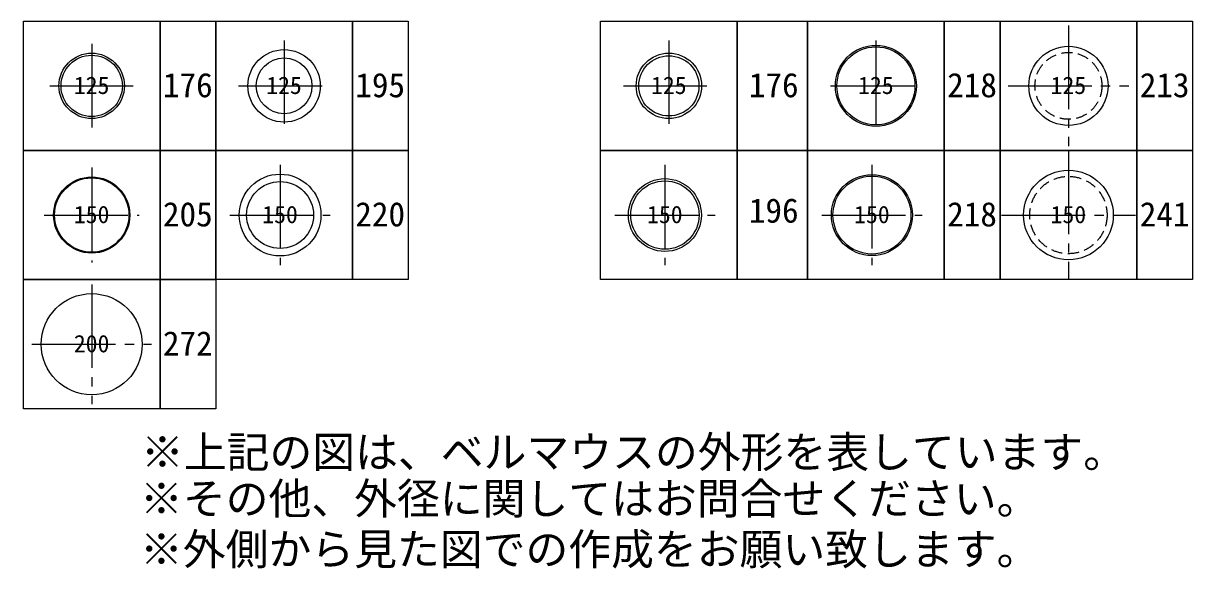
# Model space of a CAD drawing. Units: millimetres, scale not verified. Extents: x -6898 to 6898, y -3792 to 3911.
# Drawn here: x -6898 to -3753, y 440 to 1907 of the extents above; entities that cross this region are included whole.
import ezdxf
from ezdxf.enums import TextEntityAlignment as Align

# ---------------------------------------------------------------- set-up
doc = ezdxf.new("R2010")
doc.units = ezdxf.units.MM
doc.header["$LTSCALE"] = 25
doc.linetypes.add('CHAIN2', pattern=[12, 9, -1, 1, -1])
doc.linetypes.add('DASHED1', pattern=[1.8, 1.2, -0.6])
for name, color, linetype in [('0-1_0-00', 4, 'Continuous'), ('0-2_0-100枠', 4, 'Continuous'), ('0-3_0-302補助線', 7, 'Continuous'), ('0-4_0-403寸法', 4, 'CHAIN2'), ('0-5_0-504文字', 7, 'Continuous'), ('0-F_04文字', 7, 'Continuous')]:
    doc.layers.add(name, color=color, linetype=linetype)
doc.styles.add('ＭＳ ゴシック', font='')
doc.styles.get('ＭＳ ゴシック').set_extended_font_data('MS Gothic')

msp = doc.modelspace()

# ---------------------------------------------------------------- linework, layer by layer
at = {"layer": '0-1_0-00'}
for p, q in [((-6898.45, 1565.4), (-6898.45, 1912.91)), ((-6530.95, 1565.4), (-6530.95, 1912.91)), ((-6380.95, 1565.4), (-6380.95, 1912.91)), ((-6013.45, 1565.4), (-6013.45, 1912.91)), ((-5345.88, 1565.4), (-5345.88, 1912.91)), ((-4978.3, 1565.4), (-4978.3, 1912.91)), ((-4788.9, 1565.4), (-4788.9, 1912.91)), ((-4421.33, 1565.4), (-4421.33, 1912.91)), ((-4271.33, 1565.4), (-4271.33, 1912.91)), ((-3903.33, 1565.4), (-3903.33, 1912.91)), ((-6898.45, 1217.88), (-6898.45, 1565.4)), ((-6530.95, 1217.88), (-6530.95, 1565.4)), ((-6380.95, 1217.88), (-6380.95, 1565.4)), ((-6013.45, 1217.88), (-6013.45, 1565.4)), ((-5345.88, 1217.88), (-5345.88, 1565.4)), ((-4978.3, 1217.88), (-4978.3, 1565.4)), ((-4788.9, 1217.88), (-4788.9, 1565.4)), ((-4421.33, 1217.88), (-4421.33, 1565.4)), ((-4271.33, 1217.88), (-4271.33, 1565.4)), ((-3903.33, 1217.88), (-3903.33, 1565.4)), ((-6898.45, 870.37), (-6898.45, 1217.88)), ((-6530.95, 870.37), (-6530.95, 1217.88))]:
    msp.add_line(p, q, dxfattribs=at)
at = {"layer": '0-1_0-00', "color": 7}
for centre, radius in [((-5162.13, 1739.15), 88), ((-4605.15, 1739.15), 109), ((-4605.15, 1739.15), 105), ((-4087.33, 1739.15), 106.5), ((-5162.13, 1739.15), 81), ((-4087.33, 1391.64), 120.5), ((-5172.83, 1391.64), 98), ((-5172.83, 1391.64), 92), ((-4615.86, 1391.64), 109), ((-4615.86, 1391.64), 105)]:
    msp.add_circle(centre, radius, dxfattribs=at)
at = {"layer": '0-1_0-00', "color": 7, "linetype": 'DASHED1'}
for centre, radius in [((-4087.33, 1739.15), 90), ((-4087.33, 1391.64), 104)]:
    msp.add_circle(centre, radius, dxfattribs=at)
at = {"layer": '0-2_0-100枠'}
for points in [[(-6898.45, 1912.91), (-6530.95, 1912.91), (-6530.95, 1565.4), (-6898.45, 1565.4)], [(-6530.95, 1912.91), (-6380.95, 1912.91), (-6380.95, 1565.4), (-6530.95, 1565.4)], [(-6380.95, 1912.91), (-6013.45, 1912.91), (-6013.45, 1565.4), (-6380.95, 1565.4)], [(-6013.45, 1912.91), (-5863.45, 1912.91), (-5863.45, 1565.4), (-6013.45, 1565.4)], [(-5345.88, 1912.91), (-4978.38, 1912.91), (-4978.38, 1565.4), (-5345.88, 1565.4)], [(-4978.3, 1912.91), (-4788.9, 1912.91), (-4788.9, 1565.4), (-4978.3, 1565.4)], [(-4788.9, 1912.91), (-4421.4, 1912.91), (-4421.4, 1565.4), (-4788.9, 1565.4)], [(-4421.33, 1912.91), (-4271.33, 1912.91), (-4271.33, 1565.4), (-4421.33, 1565.4)], [(-4271.33, 1912.91), (-3903.33, 1912.91), (-3903.33, 1565.4), (-4271.33, 1565.4)], [(-3903.33, 1912.91), (-3753.33, 1912.91), (-3753.33, 1565.4), (-3903.33, 1565.4)], [(-6898.45, 1565.4), (-6530.95, 1565.4), (-6530.95, 1217.88), (-6898.45, 1217.88)], [(-6530.95, 1565.4), (-6380.95, 1565.4), (-6380.95, 1217.88), (-6530.95, 1217.88)], [(-6380.95, 1565.4), (-6013.45, 1565.4), (-6013.45, 1217.88), (-6380.95, 1217.88)], [(-6013.45, 1565.4), (-5863.45, 1565.4), (-5863.45, 1217.88), (-6013.45, 1217.88)], [(-5345.88, 1565.4), (-4978.38, 1565.4), (-4978.38, 1217.88), (-5345.88, 1217.88)], [(-4978.3, 1565.4), (-4788.9, 1565.4), (-4788.9, 1217.88), (-4978.3, 1217.88)], [(-4788.9, 1565.4), (-4421.4, 1565.4), (-4421.4, 1217.88), (-4788.9, 1217.88)], [(-4421.33, 1565.4), (-4271.33, 1565.4), (-4271.33, 1217.88), (-4421.33, 1217.88)], [(-4271.33, 1565.4), (-3903.33, 1565.4), (-3903.33, 1217.88), (-4271.33, 1217.88)], [(-3903.33, 1565.4), (-3753.33, 1565.4), (-3753.33, 1217.88), (-3903.33, 1217.88)], [(-6898.45, 1217.88), (-6530.95, 1217.88), (-6530.95, 870.37), (-6898.45, 870.37)], [(-6530.95, 1217.88), (-6380.95, 1217.88), (-6380.95, 870.37), (-6530.95, 870.37)]]:
    msp.add_lwpolyline(points, dxfattribs=at)
at = {"layer": '0-3_0-302補助線'}
for centre, radius in [((-6714.7, 1739.15), 88), ((-6197.2, 1739.15), 97.5), ((-6714.7, 1739.15), 82.5), ((-6197.2, 1739.15), 75), ((-6714.7, 1391.64), 102.5), ((-6714.7, 1391.64), 100), ((-6207.91, 1391.64), 110), ((-6207.91, 1391.64), 90), ((-6714.7, 1044.12), 136)]:
    msp.add_circle(centre, radius, dxfattribs=at)
at = {"layer": '0-4_0-403寸法'}
for p, q in [((-4087.33, 1901.65), (-4087.33, 1576.65)), ((-6197.2, 1861.65), (-6197.2, 1616.65)), ((-5162.13, 1861.65), (-5162.13, 1616.65)), ((-4605.15, 1861.65), (-4605.15, 1616.65)), ((-6714.7, 1852.15), (-6714.7, 1626.15)), ((-6827.7, 1739.15), (-6601.7, 1739.15)), ((-6319.7, 1739.15), (-6074.7, 1739.15)), ((-5284.63, 1739.15), (-5039.63, 1739.15)), ((-4727.65, 1739.15), (-4482.65, 1739.15)), ((-4249.83, 1739.15), (-3924.83, 1739.15)), ((-4087.33, 1565.4), (-4087.33, 1217.88)), ((-6714.7, 1519.14), (-6714.7, 1264.14)), ((-6207.91, 1526.64), (-6207.91, 1256.64)), ((-5172.83, 1526.64), (-5172.83, 1256.64)), ((-4615.86, 1526.64), (-4615.86, 1256.64)), ((-6842.2, 1391.64), (-6587.2, 1391.64)), ((-6342.91, 1391.64), (-6072.91, 1391.64)), ((-5307.83, 1391.64), (-5037.83, 1391.64)), ((-4750.86, 1391.64), (-4480.86, 1391.64)), ((-4267.33, 1391.64), (-3907.33, 1391.64)), ((-6714.7, 1205.12), (-6714.7, 883.13)), ((-6875.7, 1044.12), (-6553.7, 1044.12))]:
    msp.add_line(p, q, dxfattribs=at)

# ---------------------------------------------------------------- texts
at = {"layer": '0-5_0-504文字', "style": 'ＭＳ ゴシック'}
for s, p in [('125', (-6762.7, 1703.19)), ('125', (-6245.2, 1703.19)), ('125', (-5210.13, 1703.19)), ('125', (-4653.16, 1703.19)), ('125', (-4135.33, 1703.19)), ('150', (-6762.7, 1355.68)), ('150', (-6255.91, 1355.68)), ('150', (-5220.83, 1355.68)), ('150', (-4663.86, 1355.68)), ('150', (-4135.33, 1355.68)), ('200', (-6762.7, 1008.17))]:
    msp.add_text(s, height=46.85, dxfattribs=at).set_placement(p, align=Align.BOTTOM_LEFT)
at = {"layer": '0-5_0-504文字', "color": 3, "style": 'ＭＳ ゴシック'}
for s, p in [('176', (-6523.15, 1688.81)), ('195', (-6005.65, 1688.81)), ('176', (-4947, 1688.81)), ('218', (-4413.53, 1688.81)), ('213', (-3895.53, 1688.81)), ('205', (-6523.15, 1341.3)), ('220', (-6005.65, 1341.3)), ('196', (-4947, 1351.3)), ('218', (-4413.53, 1341.3)), ('241', (-3895.53, 1341.3)), ('272', (-6523.15, 993.78))]:
    msp.add_text(s, height=65.58, dxfattribs=at).set_placement(p, align=Align.BOTTOM_LEFT)
at = {"layer": '0-F_04文字', "style": 'ＭＳ ゴシック'}
for s, p in [('※上記の図は、ベルマウスの外形を表しています。', (-6582.09, 686.37)), ('※その他、外径に関してはお問合せください。', (-6584.74, 561.2)), ('※外側から見た図での作成をお願い致します。', (-6584.74, 424.99))]:
    msp.add_text(s, height=84.46, dxfattribs=at).set_placement(p, align=Align.BOTTOM_LEFT)

doc.saveas('drawing.dxf')
